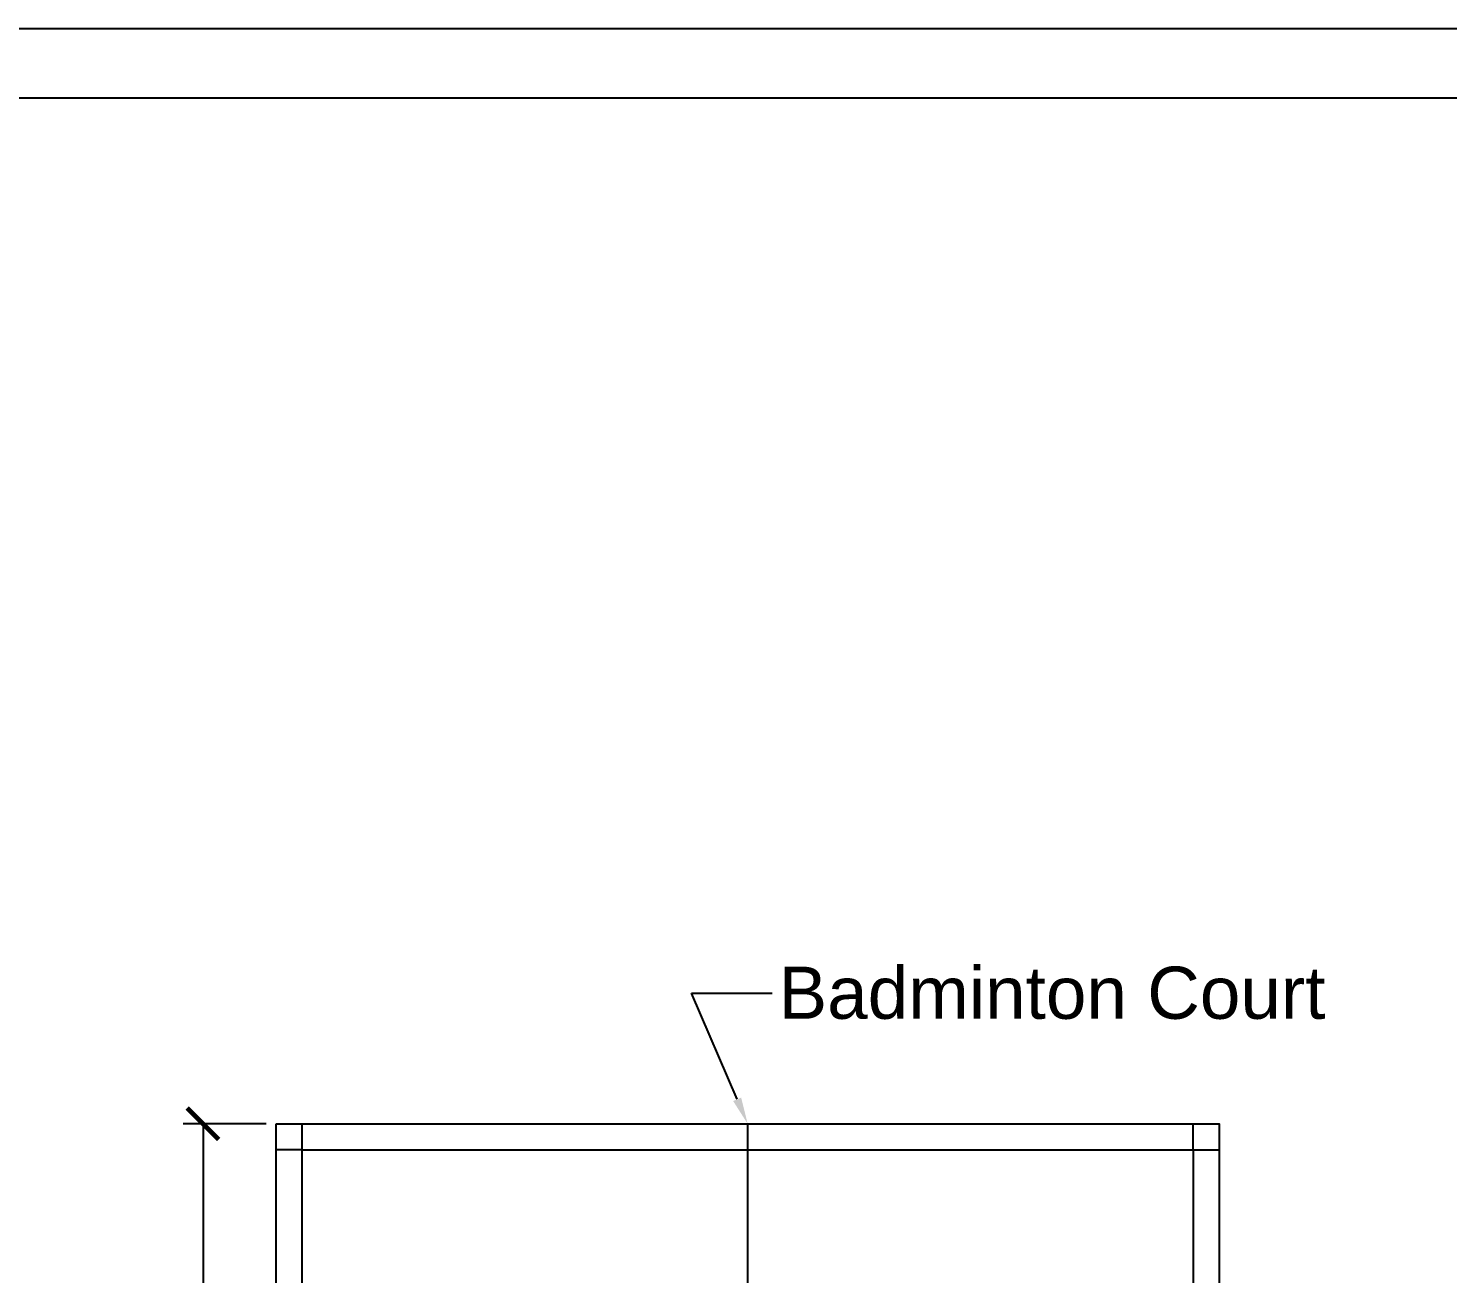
# Model space of a CAD drawing. Header units: inches. Extents: x -24938 to -15053, y -9405 to -790.
# Drawn here: x -22564 to -21485, y -1738 to -790 of the extents above; entities that cross this region are included whole.
import ezdxf
from ezdxf import colors
from ezdxf.entities.mleader import LeaderData, LeaderLine
from ezdxf.math import Vec2, Vec3

# ---------------------------------------------------------------- set-up
doc = ezdxf.new("R2010")
doc.units = ezdxf.units.IN
doc.layers.add('dimension', color=10, linetype='Continuous')
doc.styles.get("Standard").update_dxf_attribs({"font": 'arial.ttf', "height": 36})
doc.dimstyles.new('ISO-25', dxfattribs={"dimscale": 12, "dimtxt": 2.5, "dimasz": 2, "dimexe": 1.25, "dimexo": 0.625, "dimtad": 1, "dimdec": 0, "dimlunit": 4, "dimtxsty": 'Standard', "dimblk": 'ARCHTICK', "dimcen": 2.5, "dimadec": 0, "dimazin": 0, "dimtfac": 1, "dimtdec": 0, "dimtmove": 0, "dimatfit": 3, "dimldrblk": 'ARCHTICK', "dimfxl": 1, "dimarcsym": 0})

# ---------------------------------------------------------------- blocks, each defined once
blk = doc.blocks.new('_ArchTick')
at = {"color": 0, "linetype": 'ByBlock', "const_width": 0.15}
blk.add_lwpolyline([(-0.5, -0.5), (0.5, 0.5)], dxfattribs=at)
blk = doc.blocks.new('*D28')
at = {"layer": 'Defpoints', "color": 0, "transparency": 16777216}
for p in [(-22375.4, -1623.5), (-22430.9, -2822), (-22375.4, -2822)]:
    blk.add_point(p, dxfattribs=at)
at = {"layer": 'dimension', "color": 0, "lineweight": -2, "transparency": 16777216}
for p, q in [((-22382.9, -1623.5), (-22445.9, -1623.5)), ((-22430.9, -1623.5), (-22430.9, -2822)), ((-22382.9, -2822), (-22445.9, -2822))]:
    blk.add_line(p, q, dxfattribs=at)
at = {"layer": 'dimension', "color": 0, "lineweight": -2, "transparency": 16777216, "xscale": 24, "yscale": 24, "zscale": 24}
for p, rotation in [((-22430.9, -1623.5), 90), ((-22430.9, -2822), 270)]:
    blk.add_blockref('_ArchTick', p, dxfattribs=dict(at, rotation=rotation))
at = {"layer": 'dimension', "color": 0, "transparency": 16777216, "insert": (-22456.8, -2222.8), "char_height": 36, "attachment_point": 5, "rotation": 90}
blk.add_mtext('99\'-10"', dxfattribs=at)

msp = doc.modelspace()

# ---------------------------------------------------------------- linework, layer by layer
at = {"linetype": 'ByBlock'}
msp.add_lwpolyline([(-24938.1, -790.3), (-15052.9, -790.3), (-15052.9, -9404.8), (-24938.1, -9404.8)], close=True, dxfattribs=at)
msp.add_lwpolyline([(-24885.4, -7370.3), (-24885.4, -853.6, -0.414214), (-24874.8, -843), (-15116.2, -843, -0.414214), (-15105.7, -853.6), (-15105.7, -7370.3, -0.414214), (-15116.2, -7380.8), (-24874.8, -7380.8, -0.414214)], format="xyb", close=True, dxfattribs=at)
at = {"layer": 'Defpoints'}
for p, q in [((-22355.6, -1643.3), (-22355.6, -1623.5)), ((-22016.8, -1623.5), (-22016.8, -2136.8)), ((-21678.1, -1643.3), (-21678.1, -1623.5)), ((-22355.6, -1643.3), (-22375.4, -1643.3)), ((-21678.1, -1643.3), (-21658.3, -1643.3))]:
    msp.add_line(p, q, dxfattribs=at)
for points in [[(-22375.4, -1623.5), (-21658.3, -1623.5), (-21658.3, -2822), (-22375.4, -2822)], [(-22355.6, -1643.3), (-21678.1, -1643.3), (-21678.1, -2802.2), (-22355.6, -2802.2)]]:
    msp.add_lwpolyline(points, close=True, dxfattribs=at)

# ---------------------------------------------------------------- dimensions: what is measured, and where the dimension line sits
at = {"layer": 'dimension'}
dim = msp.add_linear_dim(base=(-22430.9351, -2821.989), p1=(-22375.389, -1623.5134), p2=(-22375.389, -2821.989), angle=90, dimstyle='ISO-25', dxfattribs=at)
dim.commit()
dim.dimension.update_dxf_attribs({"geometry": '*D28', "text_midpoint": (-22456.8157, -2222.7512)})

# ---------------------------------------------------------------- leaders
ml = msp.add_multileader_mtext('Standard', dxfattribs=at)
ml.set_content('Badminton Court', color=256)
ml.set_leader_properties()
ml.build(insert=Vec2(0, 0))
ml.multileader.update_dxf_attribs({"arrow_head_size": 20.2})
ctx = ml.context
ctx.base_point, ctx.char_height, ctx.arrow_head_size, ctx.landing_gap_size, ctx.plane_origin = Vec3(-21998.1, -1524.1), 39.673, 20.2, 4.89, Vec3(-22059.4, -1623.5)
notes = []
notes.append((ctx, [(0, (1, 1, 0), (-22007, -1524.1), (1, 0), 8.82, [(0, [(-22016.8, -1623.5), (-22059.4, -1524.1)], 0, [])])]))
ctx.mtext.insert, ctx.mtext.flow_direction = Vec3(-21993.3, -1504), 5
for ctx, leaders in notes:
    for number, flags, end, landing, length, lines in leaders:
        leader = LeaderData()
        leader.index, (leader.has_last_leader_line, leader.has_dogleg_vector, leader.attachment_direction) = number, flags
        leader.last_leader_point, leader.dogleg_vector, leader.dogleg_length = Vec3(end), Vec3(landing), length
        for number, points, colour, breaks in lines:
            line = LeaderLine()
            line.index, line.vertices, line.color, line.breaks = number, Vec3.list(points), colors.encode_raw_color(colour), breaks
            leader.lines.append(line)
        ctx.leaders.append(leader)

doc.saveas('drawing.dxf')
